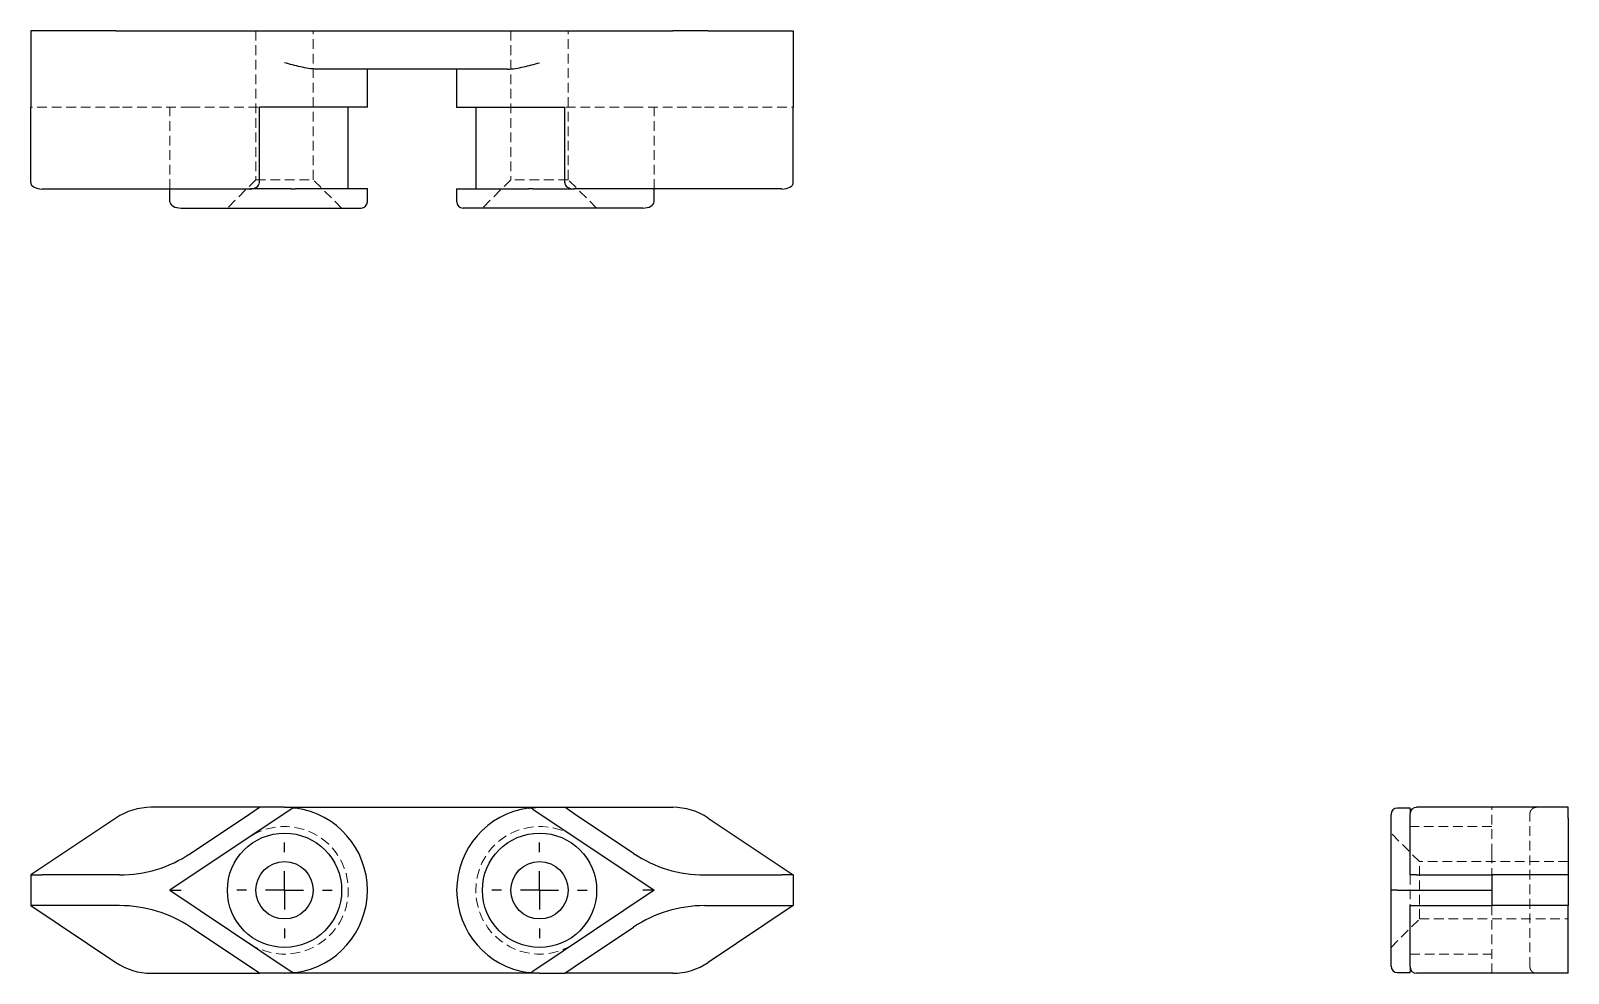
# Model space of a CAD drawing. Header units: millimetres. Extents: x 33 to 235, y 46 to 170.
import ezdxf

# ---------------------------------------------------------------- set-up
doc = ezdxf.new("R2010")
doc.units = ezdxf.units.MM
doc.linetypes.add('HIDDEN', pattern=[1.905, 1.27, -0.635])
doc.layers.add('10', color=7, linetype='Continuous')

# ---------------------------------------------------------------- blocks, each defined once
blk = doc.blocks.new('SW_CENTERMARKSYMBOL_0')
at = {"layer": '10', "color": 0}
for p, q in [((0, 5), (0, 6.26)), ((0, 0), (0, 2.5)), ((-5, 0), (-6.26, 0)), ((0, 0), (-2.5, 0)), ((0, 0), (0, -2.5)), ((0, 0), (2.5, 0)), ((5, 0), (6.26, 0)), ((0, -5), (0, -6.26))]:
    blk.add_line(p, q, dxfattribs=at)
blk = doc.blocks.new('SW_CENTERMARKSYMBOL_1')
at = {"layer": '10', "color": 0}
for p, q in [((0, 5), (0, 6.26)), ((0, 0), (0, 2.5)), ((-5, 0), (-6.26, 0)), ((0, 0), (-2.5, 0)), ((0, 0), (0, -2.5)), ((0, 0), (2.5, 0)), ((5, 0), (6.26, 0)), ((0, -5), (0, -6.26))]:
    blk.add_line(p, q, dxfattribs=at)

msp = doc.modelspace()

# ---------------------------------------------------------------- linework, layer by layer
at = {"color": 7, "linetype": 'Continuous', "lineweight": 25}
for p, q in [((33, 169.62), (33, 159.59)), ((44.15, 169.62), (33, 169.62)), ((44.15, 169.62), (48.8, 169.62)), ((48.8, 169.62), (117.2, 169.62)), ((121.85, 169.62), (117.2, 169.62)), ((121.85, 169.62), (133, 169.62)), ((133, 169.62), (133, 159.59)), ((95.54, 164.6), (70.46, 164.6)), ((77.15, 159.59), (77.15, 164.6)), ((88.85, 164.6), (88.85, 159.59)), ((33, 149.72), (33, 159.59)), ((66.28, 159.59), (62.98, 159.59)), ((62.98, 149.72), (62.98, 159.59)), ((77.15, 159.59), (66.28, 159.59)), ((74.64, 148.89), (74.64, 159.59)), ((88.85, 159.59), (99.72, 159.59)), ((91.36, 159.59), (91.36, 148.89)), ((99.72, 159.59), (103.02, 159.59)), ((103.02, 149.72), (103.02, 159.59)), ((133, 149.72), (133, 159.59)), ((34.5, 148.89), (44.62, 148.89)), ((44.62, 148.89), (48.8, 148.89)), ((48.8, 148.89), (61.73, 148.89)), ((51.23, 147.22), (51.23, 148.89)), ((67.15, 148.89), (61.73, 148.89)), ((67.15, 148.89), (67.73, 148.89)), ((77.15, 148.89), (67.73, 148.89)), ((77.15, 147.22), (77.15, 148.89)), ((88.85, 148.89), (88.85, 147.22)), ((88.85, 148.89), (98.27, 148.89)), ((98.85, 148.89), (98.27, 148.89)), ((98.85, 148.89), (104.27, 148.89)), ((117.2, 148.89), (104.27, 148.89)), ((114.77, 147.22), (114.77, 148.89)), ((121.38, 148.89), (117.2, 148.89)), ((131.5, 148.89), (121.38, 148.89)), ((52.74, 146.38), (67.62, 146.38)), ((67.62, 146.38), (76.31, 146.38)), ((98.38, 146.38), (89.69, 146.38)), ((113.26, 146.38), (98.38, 146.38)), ((62.98, 67.87), (48.8, 67.87)), ((67.15, 67.64), (51.23, 57)), ((53.94, 61.82), (61.73, 67.03)), ((61.73, 67.03), (62.98, 67.87)), ((66.28, 67.87), (62.98, 67.87)), ((66.28, 67.87), (99.72, 67.87)), ((98.85, 67.64), (114.77, 57)), ((99.72, 67.87), (103.02, 67.87)), ((103.02, 67.87), (117.2, 67.87)), ((104.27, 67.03), (103.02, 67.87)), ((112.06, 61.82), (104.27, 67.03)), ((211.38, 57), (211.38, 66.94)), ((213.89, 67.78), (212.22, 67.78)), ((213.89, 67.64), (213.89, 67.78)), ((213.89, 67.64), (213.89, 67.03)), ((213.89, 65.76), (213.89, 67.03)), ((234.62, 67.87), (214.72, 67.87)), ((234.62, 66.46), (234.62, 67.87)), ((44.15, 66.46), (33, 59.01)), ((121.85, 66.46), (133, 59.01)), ((213.89, 59.01), (213.89, 65.76)), ((234.62, 66.46), (234.62, 59.01)), ((33, 59.01), (34.5, 59.01)), ((33, 59.01), (33, 54.99)), ((44.65, 59.01), (34.5, 59.01)), ((121.35, 59.01), (131.5, 59.01)), ((133, 59.01), (131.5, 59.01)), ((133, 59.01), (133, 54.99)), ((214.72, 59.01), (213.89, 59.01)), ((214.72, 59.01), (224.59, 59.01)), ((234.62, 59.01), (224.59, 59.01)), ((224.59, 59.01), (224.59, 54.99)), ((234.62, 59.01), (234.62, 54.99)), ((51.23, 57), (67.15, 46.36)), ((51.23, 57), (52.74, 57)), ((114.77, 57), (98.85, 46.36)), ((114.77, 57), (113.26, 57)), ((211.38, 47.06), (211.38, 57)), ((212.22, 57), (211.38, 57)), ((212.22, 57), (224.59, 57)), ((33, 54.99), (44.15, 47.54)), ((34.5, 54.99), (33, 54.99)), ((44.65, 54.99), (34.5, 54.99)), ((121.35, 54.99), (131.5, 54.99)), ((133, 54.99), (121.85, 47.54)), ((131.5, 54.99), (133, 54.99)), ((213.89, 48.24), (213.89, 54.99)), ((213.89, 54.99), (214.72, 54.99)), ((214.72, 54.99), (224.59, 54.99)), ((234.62, 54.99), (224.59, 54.99)), ((234.62, 47.54), (234.62, 54.99)), ((61.73, 46.97), (53.94, 52.18)), ((104.27, 46.97), (112.06, 52.18)), ((62.98, 46.13), (61.73, 46.97)), ((103.02, 46.13), (104.27, 46.97)), ((213.89, 46.97), (213.89, 48.24)), ((213.89, 46.97), (213.89, 46.36)), ((234.62, 46.13), (234.62, 47.54)), ((48.8, 46.13), (62.98, 46.13)), ((66.28, 46.13), (62.98, 46.13)), ((99.72, 46.13), (66.28, 46.13)), ((99.72, 46.13), (103.02, 46.13)), ((117.2, 46.13), (103.02, 46.13)), ((212.22, 46.22), (213.89, 46.22)), ((213.89, 46.22), (213.89, 46.36)), ((234.62, 46.13), (214.72, 46.13))]:
    msp.add_line(p, q, dxfattribs=at)
at = {"color": 7, "linetype": 'HIDDEN', "lineweight": 18}
for p, q in [((62.52, 169.62), (62.52, 150.11)), ((70.04, 150.11), (70.04, 169.62)), ((95.96, 169.62), (95.96, 150.11)), ((103.48, 150.11), (103.48, 169.62)), ((44.65, 159.59), (33, 159.59)), ((53.94, 159.59), (44.65, 159.59)), ((51.23, 148.89), (51.23, 159.59)), ((53.94, 159.59), (62.98, 159.59)), ((112.06, 159.59), (103.02, 159.59)), ((112.06, 159.59), (121.35, 159.59)), ((114.77, 148.89), (114.77, 159.59)), ((121.35, 159.59), (133, 159.59)), ((62.52, 150.11), (58.79, 146.38)), ((62.52, 150.11), (70.04, 150.11)), ((73.77, 146.38), (70.04, 150.11)), ((95.96, 150.11), (92.23, 146.38)), ((103.48, 150.11), (95.96, 150.11)), ((107.21, 146.38), (103.48, 150.11)), ((224.59, 61.82), (224.59, 67.87)), ((229.6, 46.97), (229.6, 67.03)), ((224.59, 65.36), (213.89, 65.36)), ((215.11, 60.76), (211.38, 64.49)), ((215.11, 57), (215.11, 60.76)), ((234.62, 60.76), (215.11, 60.76)), ((224.59, 61.82), (224.59, 59.01)), ((213.89, 59.01), (213.89, 54.99)), ((215.11, 53.24), (215.11, 57)), ((224.59, 54.99), (224.59, 52.18)), ((211.38, 49.51), (215.11, 53.24)), ((215.11, 53.24), (234.62, 53.24)), ((224.59, 46.13), (224.59, 52.18)), ((213.89, 48.64), (224.59, 48.64))]:
    msp.add_line(p, q, dxfattribs=at)
at = {"color": 7, "linetype": 'Continuous', "lineweight": 25, "flags": 128}
for points in [[(67.73, 67.77), (67.25, 67.82), (66.28, 67.87)], [(98.27, 67.77), (98.75, 67.82), (99.72, 67.87)], [(66.28, 46.13), (67.25, 46.18), (67.73, 46.23)], [(99.72, 46.13), (98.75, 46.18), (98.27, 46.23)]]:
    msp.add_lwpolyline(points, dxfattribs=at)
at = {"color": 7, "linetype": 'Continuous', "lineweight": 25}
for centre, radius in [((66.28, 57), 7.49), ((99.72, 57), 7.49), ((66.28, 57), 3.76), ((99.72, 57), 3.76)]:
    msp.add_circle(centre, radius, dxfattribs=at)
for centre, radius, start, end in [((76.31, 147.22), 0.836, 270, 0), ((89.69, 147.22), 0.836, 180, 270), ((48.8, 59.51), 8.36, 90, 123.749), ((67.62, 66.94), 0.836, 82.3394, 123.749), ((66.28, 57), 10.87, 277.6606, 82.3394), ((99.72, 57), 10.87, 97.6606, 262.3394), ((98.38, 66.94), 0.836, 56.251, 97.6606), ((117.2, 59.51), 8.36, 56.251, 90), ((212.22, 66.94), 0.836, 90, 180), ((214.72, 67.03), 0.836, 90, 180), ((44.65, 75.73), 16.72, 270, 303.749), ((121.35, 75.73), 16.72, 236.251, 270), ((44.65, 38.27), 16.72, 56.251, 90), ((121.35, 38.27), 16.72, 90, 123.749), ((48.8, 54.49), 8.36, 236.251, 270), ((117.2, 54.49), 8.36, 270, 303.749), ((212.22, 47.06), 0.836, 180, 270), ((214.72, 46.97), 0.836, 180, 270), ((67.62, 47.06), 0.836, 236.251, 277.6606), ((98.38, 47.06), 0.836, 262.3394, 303.749)]:
    msp.add_arc(centre, radius, start, end, dxfattribs=at)
at = {"color": 7, "linetype": 'HIDDEN', "lineweight": 18}
for centre, start, end in [((66.28, 57), 236.251, 123.749), ((99.72, 57), 56.251, 303.749)]:
    msp.add_arc(centre, 8.36, start, end, dxfattribs=at)
at = {"color": 7, "linetype": 'Continuous', "lineweight": 25}
for centre, major_axis, ratio, start_param, end_param in [((34.5, 149.72), (-1.5, 0), 0.555556, 0, 1.570796), ((61.73, 149.72), (1.25, 0), 0.668153, 4.712389, 6.283185), ((104.27, 149.72), (1.25, 0), 0.668153, 3.141593, 4.712389), ((131.5, 149.72), (1.5, 0), 0.555556, 4.712389, 6.283185), ((52.74, 147.22), (-1.5, 0), 0.555556, 0, 1.570796), ((113.26, 147.22), (1.5, 0), 0.555556, 4.712389, 6.283185)]:
    msp.add_ellipse(centre, major_axis=major_axis, ratio=ratio, start_param=start_param, end_param=end_param, dxfattribs=at)
for points in [[(70.46, 164.6), (70.12, 164.6), (69.78, 164.64), (69.09, 164.74), (68.73, 164.81), (68.04, 164.97), (67.69, 165.06), (66.98, 165.24), (66.63, 165.34), (66.28, 165.44)], [(95.54, 164.6), (95.88, 164.6), (96.22, 164.64), (96.91, 164.74), (97.27, 164.81), (97.96, 164.97), (98.31, 165.06), (99.02, 165.24), (99.37, 165.34), (99.72, 165.44)]]:
    msp.add_open_spline(points, degree=3, knots=[0, 0, 0, 0, 0.25, 0.25, 0.5, 0.5, 0.75, 0.75, 1, 1, 1, 1], dxfattribs=at)
at = {"color": 7, "linetype": 'HIDDEN', "lineweight": 18}
for points in [[(229.6, 67.03), (229.6, 67.17), (229.64, 67.3), (229.74, 67.51), (229.81, 67.59), (229.97, 67.73), (230.06, 67.78), (230.24, 67.85), (230.34, 67.87), (230.44, 67.87)], [(229.6, 46.97), (229.6, 46.83), (229.64, 46.7), (229.74, 46.49), (229.81, 46.41), (229.97, 46.27), (230.06, 46.22), (230.24, 46.15), (230.34, 46.13), (230.44, 46.13)]]:
    msp.add_open_spline(points, degree=3, knots=[0, 0, 0, 0, 0.25, 0.25, 0.5, 0.5, 0.75, 0.75, 1, 1, 1, 1], dxfattribs=at)

# ---------------------------------------------------------------- block references
at = {"layer": '10'}
for name, p in [('SW_CENTERMARKSYMBOL_0', (66.28, 57)), ('SW_CENTERMARKSYMBOL_1', (99.72, 57))]:
    msp.add_blockref(name, p, dxfattribs=at)

doc.saveas('drawing.dxf')
